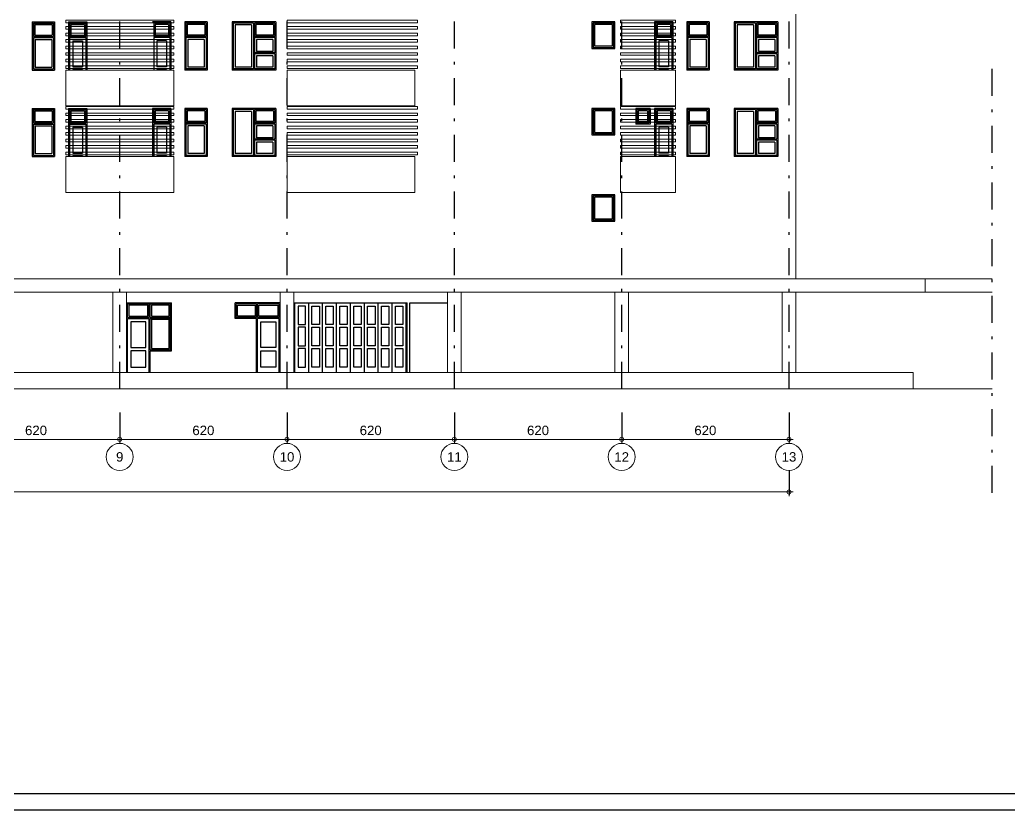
# Model space of a CAD drawing. Header units: millimetres. Extents: x 1676 to 1802, y 1105 to 1194.
# Drawn here: x 1738.94 to 1775.6, y 1104.62 to 1133.89 of the extents above; entities that cross this region are included whole.
import ezdxf
from ezdxf.enums import TextEntityAlignment as Align

# ---------------------------------------------------------------- set-up
doc = ezdxf.new("R2010")
doc.units = ezdxf.units.MM
doc.linetypes.add('DASHDOT', pattern=[1, 0.5, -0.25, 0, -0.25])
doc.layers.get('defpoints').update_dxf_attribs({"color": 1})
for name, color, linetype, lineweight in [('ars', 11, 'Continuous', 0), ('KOP', 7, 'Continuous', 20), ('KOP GARIS', 1, 'Continuous', 30), ('lan', 7, 'Continuous', 15), ('tem', 5, 'Continuous', 20), ('u', 6, 'Continuous', 20)]:
    doc.layers.add(name, color=color, linetype=linetype, lineweight=lineweight)
doc.layers.add('as', color=1, linetype='Continuous', plot=False)
doc.layers.add('Kusen', color=30, linetype='Continuous')
doc.styles.add('BOLD', font='arial.ttf')
doc.styles.add('S', font='simplex', dxfattribs={"width": 0.75})
doc.styles.get("Standard").update_dxf_attribs({"font": 'arial.ttf'})
doc.dimstyles.new('sk-100', dxfattribs={"dimtxt": 0.35, "dimasz": 0.15, "dimexe": 0.1, "dimexo": 0, "dimgap": 0.15, "dimtad": 1, "dimdec": 0, "dimlfac": 100, "dimzin": 0, "dimdsep": 46, "dimtxsty": 'Standard', "dimblk": 'BULAT', "dimcen": 0.09, "dimclrd": 256, "dimclre": 256, "dimclrt": 256, "dimadec": 0, "dimazin": 0, "dimtfac": 1, "dimtdec": 0, "dimtofl": 0, "dimtmove": 0, "dimatfit": 3, "dimldrblk": 'BULAT', "dimfxl": 1, "dimtolj": 1, "dimtzin": 0, "dimlwd": -1, "dimarcsym": 0})

# ---------------------------------------------------------------- blocks, each defined once
blk = doc.blocks.new('KOP A3 DED')
blk.add_lwpolyline([(-21, 29.697), (21, 29.697), (21, 0), (-21, 0), (-21, 29.697)])
at = {"layer": 'KOP GARIS'}
blk.add_lwpolyline([(-20.8, 29.497), (20.8, 29.497), (20.8, 0.2), (-20.8, 0.2)], close=True, dxfattribs=at)
at = {"layer": 'KOP', "style": 'BOLD'}
for tag, p in [('JUDUL1', (15.945, 4.092)), ('JUDUL2', (15.945, 3.747)), ('JUDUL3', (15.945, 3.427)), ('NO', (17.215, 1.101)), ('REFF', (17.207, 0.727)), ('FILE', (17.189, 0.336))]:
    blk.add_attdef(tag, p, '', height=0.12, dxfattribs=at)
for tag, p in [('SCALE1', (18.171, 1.948)), ('NAME', (16.363, 1.738)), ('SCALE2', (18.169, 1.733)), ('DATE', (19.9, 1.757)), ('SCALE3', (18.17, 1.521))]:
    blk.add_attdef(tag, text='', height=0.12, dxfattribs=at).set_placement(p, align=Align.MIDDLE_CENTER)
blk = doc.blocks.new('BULAT')
for p, q in [((-1, 0), (1, 0)), ((0, -1), (0, 1))]:
    blk.add_line(p, q)
blk.add_circle((0, 0), 0.5)
blk = doc.blocks.new('*D61')
at = {"layer": 'defpoints', "color": 0}
for p in [(1736.438, 1119.351), (1742.638, 1119.351), (1742.638, 1118.351)]:
    blk.add_point(p, dxfattribs=at)
at = {"layer": 'u', "lineweight": -2}
for p, q in [((1736.438, 1119.351), (1736.438, 1118.251)), ((1742.638, 1119.351), (1742.638, 1118.251))]:
    blk.add_line(p, q, dxfattribs=at)
at = {"layer": 'u'}
blk.add_line((1736.588, 1118.351), (1742.488, 1118.351), dxfattribs=at)
at = {"layer": 'u', "xscale": 0.15, "yscale": 0.15, "zscale": 0.15, "rotation": 180}
blk.add_blockref('BULAT', (1736.438, 1118.351), dxfattribs=at)
at = {"layer": 'u', "xscale": 0.15, "yscale": 0.15, "zscale": 0.15}
blk.add_blockref('BULAT', (1742.638, 1118.351), dxfattribs=at)
at = {"layer": 'u', "insert": (1739.538, 1118.68), "char_height": 0.35, "attachment_point": 5}
blk.add_mtext('\\A1;620', dxfattribs=at)
blk = doc.blocks.new('*D62')
at = {"layer": 'defpoints', "color": 0}
for p in [(1742.638, 1119.351), (1748.838, 1119.351), (1748.838, 1118.351)]:
    blk.add_point(p, dxfattribs=at)
at = {"layer": 'u', "lineweight": -2}
for p, q in [((1742.638, 1119.351), (1742.638, 1118.251)), ((1748.838, 1119.351), (1748.838, 1118.251))]:
    blk.add_line(p, q, dxfattribs=at)
at = {"layer": 'u'}
blk.add_line((1742.788, 1118.351), (1748.688, 1118.351), dxfattribs=at)
at = {"layer": 'u', "xscale": 0.15, "yscale": 0.15, "zscale": 0.15, "rotation": 180}
blk.add_blockref('BULAT', (1742.638, 1118.351), dxfattribs=at)
at = {"layer": 'u', "xscale": 0.15, "yscale": 0.15, "zscale": 0.15}
blk.add_blockref('BULAT', (1748.838, 1118.351), dxfattribs=at)
at = {"layer": 'u', "insert": (1745.738, 1118.68), "char_height": 0.35, "attachment_point": 5}
blk.add_mtext('\\A1;620', dxfattribs=at)
blk = doc.blocks.new('*D63')
at = {"layer": 'defpoints', "color": 0}
for p in [(1748.838, 1119.351), (1755.038, 1119.351), (1755.038, 1118.351)]:
    blk.add_point(p, dxfattribs=at)
at = {"layer": 'u', "lineweight": -2}
for p, q in [((1748.838, 1119.351), (1748.838, 1118.251)), ((1755.038, 1119.351), (1755.038, 1118.251))]:
    blk.add_line(p, q, dxfattribs=at)
at = {"layer": 'u'}
blk.add_line((1748.988, 1118.351), (1754.888, 1118.351), dxfattribs=at)
at = {"layer": 'u', "xscale": 0.15, "yscale": 0.15, "zscale": 0.15, "rotation": 180}
blk.add_blockref('BULAT', (1748.838, 1118.351), dxfattribs=at)
at = {"layer": 'u', "xscale": 0.15, "yscale": 0.15, "zscale": 0.15}
blk.add_blockref('BULAT', (1755.038, 1118.351), dxfattribs=at)
at = {"layer": 'u', "insert": (1751.938, 1118.68), "char_height": 0.35, "attachment_point": 5}
blk.add_mtext('\\A1;620', dxfattribs=at)
blk = doc.blocks.new('*D64')
at = {"layer": 'defpoints', "color": 0}
for p in [(1755.038, 1119.351), (1761.238, 1119.351), (1761.238, 1118.351)]:
    blk.add_point(p, dxfattribs=at)
at = {"layer": 'u', "lineweight": -2}
for p, q in [((1755.038, 1119.351), (1755.038, 1118.251)), ((1761.238, 1119.351), (1761.238, 1118.251))]:
    blk.add_line(p, q, dxfattribs=at)
at = {"layer": 'u'}
blk.add_line((1755.188, 1118.351), (1761.088, 1118.351), dxfattribs=at)
at = {"layer": 'u', "xscale": 0.15, "yscale": 0.15, "zscale": 0.15, "rotation": 180}
blk.add_blockref('BULAT', (1755.038, 1118.351), dxfattribs=at)
at = {"layer": 'u', "xscale": 0.15, "yscale": 0.15, "zscale": 0.15}
blk.add_blockref('BULAT', (1761.238, 1118.351), dxfattribs=at)
at = {"layer": 'u', "insert": (1758.138, 1118.68), "char_height": 0.35, "attachment_point": 5}
blk.add_mtext('\\A1;620', dxfattribs=at)
blk = doc.blocks.new('*D65')
at = {"layer": 'defpoints', "color": 0}
for p in [(1761.238, 1119.351), (1767.438, 1119.351), (1767.438, 1118.351)]:
    blk.add_point(p, dxfattribs=at)
at = {"layer": 'u', "lineweight": -2}
for p, q in [((1761.238, 1119.351), (1761.238, 1118.251)), ((1767.438, 1119.351), (1767.438, 1118.251))]:
    blk.add_line(p, q, dxfattribs=at)
at = {"layer": 'u'}
blk.add_line((1761.388, 1118.351), (1767.288, 1118.351), dxfattribs=at)
at = {"layer": 'u', "xscale": 0.15, "yscale": 0.15, "zscale": 0.15, "rotation": 180}
blk.add_blockref('BULAT', (1761.238, 1118.351), dxfattribs=at)
at = {"layer": 'u', "xscale": 0.15, "yscale": 0.15, "zscale": 0.15}
blk.add_blockref('BULAT', (1767.438, 1118.351), dxfattribs=at)
at = {"layer": 'u', "insert": (1764.338, 1118.68), "char_height": 0.35, "attachment_point": 5}
blk.add_mtext('\\A1;620', dxfattribs=at)
blk = doc.blocks.new('*D66')
at = {"layer": 'defpoints', "color": 0}
for p in [(1693.038, 1117.201), (1767.438, 1117.201), (1767.438, 1116.401)]:
    blk.add_point(p, dxfattribs=at)
at = {"layer": 'u', "lineweight": -2}
for p, q in [((1693.038, 1117.201), (1693.038, 1116.301)), ((1767.438, 1117.201), (1767.438, 1116.301))]:
    blk.add_line(p, q, dxfattribs=at)
at = {"layer": 'u'}
blk.add_line((1693.188, 1116.401), (1767.288, 1116.401), dxfattribs=at)
at = {"layer": 'u', "xscale": 0.15, "yscale": 0.15, "zscale": 0.15, "rotation": 180}
blk.add_blockref('BULAT', (1693.038, 1116.401), dxfattribs=at)
at = {"layer": 'u', "xscale": 0.15, "yscale": 0.15, "zscale": 0.15}
blk.add_blockref('BULAT', (1767.438, 1116.401), dxfattribs=at)
at = {"layer": 'u', "insert": (1730.238, 1116.73), "char_height": 0.35, "attachment_point": 5}
blk.add_mtext('\\A1;7440', dxfattribs=at)
blk = doc.blocks.new('NAV')
blk.add_circle((0, -0.4), 0.4)
at = {"style": 'S', "width": 0.75, "flags": 4}
blk.add_attdef('AV', text='', height=0.3, dxfattribs=at).set_placement((0, -0.4), align=Align.MIDDLE)

msp = doc.modelspace()

# ---------------------------------------------------------------- linework, layer by layer
at = {"linetype": 'DASHDOT', "ltscale": 2}
msp.add_lwpolyline([(1774.964, 1116.365), (1774.964, 1132.39)], dxfattribs=at)
at = {"layer": 'ars', "linetype": 'ByBlock'}
for points in [[(1740.638, 1133.78), (1744.638, 1133.78), (1744.638, 1133.877), (1740.638, 1133.877)], [(1740.638, 1133.538), (1744.638, 1133.538), (1744.638, 1133.635), (1740.638, 1133.635)], [(1748.838, 1133.78), (1753.678, 1133.78), (1753.678, 1133.877), (1748.838, 1133.877)], [(1748.838, 1133.538), (1753.678, 1133.538), (1753.678, 1133.635), (1748.838, 1133.635)], [(1761.188, 1133.78), (1763.238, 1133.78), (1763.238, 1133.877), (1761.188, 1133.877)], [(1761.188, 1133.538), (1763.238, 1133.538), (1763.238, 1133.635), (1761.188, 1133.635)], [(1740.638, 1133.296), (1744.638, 1133.296), (1744.638, 1133.393), (1740.638, 1133.393)], [(1748.838, 1133.296), (1753.678, 1133.296), (1753.678, 1133.393), (1748.838, 1133.393)], [(1761.188, 1133.296), (1763.238, 1133.296), (1763.238, 1133.393), (1761.188, 1133.393)], [(1740.638, 1133.054), (1744.638, 1133.054), (1744.638, 1133.151), (1740.638, 1133.151)], [(1740.638, 1132.812), (1744.638, 1132.812), (1744.638, 1132.909), (1740.638, 1132.909)], [(1748.838, 1133.054), (1753.678, 1133.054), (1753.678, 1133.151), (1748.838, 1133.151)], [(1748.838, 1132.812), (1753.678, 1132.812), (1753.678, 1132.909), (1748.838, 1132.909)], [(1761.188, 1133.054), (1763.238, 1133.054), (1763.238, 1133.151), (1761.188, 1133.151)], [(1761.188, 1132.812), (1763.238, 1132.812), (1763.238, 1132.909), (1761.188, 1132.909)], [(1740.638, 1132.571), (1744.638, 1132.571), (1744.638, 1132.667), (1740.638, 1132.667)], [(1748.838, 1132.571), (1753.678, 1132.571), (1753.678, 1132.667), (1748.838, 1132.667)], [(1761.188, 1132.571), (1763.238, 1132.571), (1763.238, 1132.667), (1761.188, 1132.667)], [(1740.638, 1132.329), (1744.638, 1132.329), (1744.638, 1132.426), (1740.638, 1132.426)], [(1740.638, 1132.087), (1744.638, 1132.087), (1744.638, 1132.184), (1740.638, 1132.184)], [(1748.838, 1132.329), (1753.678, 1132.329), (1753.678, 1132.426), (1748.838, 1132.426)], [(1748.838, 1132.087), (1753.678, 1132.087), (1753.678, 1132.184), (1748.838, 1132.184)], [(1761.188, 1132.329), (1763.238, 1132.329), (1763.238, 1132.426), (1761.188, 1132.426)], [(1761.188, 1132.087), (1763.238, 1132.087), (1763.238, 1132.184), (1761.188, 1132.184)], [(1740.638, 1130.58), (1744.638, 1130.58), (1744.638, 1130.677), (1740.638, 1130.677)], [(1748.838, 1130.58), (1753.678, 1130.58), (1753.678, 1130.677), (1748.838, 1130.677)], [(1761.188, 1130.58), (1763.238, 1130.58), (1763.238, 1130.677), (1761.188, 1130.677)], [(1740.638, 1130.338), (1744.638, 1130.338), (1744.638, 1130.435), (1740.638, 1130.435)], [(1748.838, 1130.338), (1753.678, 1130.338), (1753.678, 1130.435), (1748.838, 1130.435)], [(1761.188, 1130.338), (1763.238, 1130.338), (1763.238, 1130.435), (1761.188, 1130.435)], [(1740.638, 1130.096), (1744.638, 1130.096), (1744.638, 1130.193), (1740.638, 1130.193)], [(1740.638, 1129.854), (1744.638, 1129.854), (1744.638, 1129.951), (1740.638, 1129.951)], [(1748.838, 1130.096), (1753.678, 1130.096), (1753.678, 1130.193), (1748.838, 1130.193)], [(1748.838, 1129.854), (1753.678, 1129.854), (1753.678, 1129.951), (1748.838, 1129.951)], [(1761.188, 1130.096), (1763.238, 1130.096), (1763.238, 1130.193), (1761.188, 1130.193)], [(1761.188, 1129.854), (1763.238, 1129.854), (1763.238, 1129.951), (1761.188, 1129.951)], [(1740.638, 1129.612), (1744.638, 1129.612), (1744.638, 1129.709), (1740.638, 1129.709)], [(1748.838, 1129.612), (1753.678, 1129.612), (1753.678, 1129.709), (1748.838, 1129.709)], [(1761.188, 1129.612), (1763.238, 1129.612), (1763.238, 1129.709), (1761.188, 1129.709)], [(1740.638, 1129.371), (1744.638, 1129.371), (1744.638, 1129.467), (1740.638, 1129.467)], [(1740.638, 1129.129), (1744.638, 1129.129), (1744.638, 1129.226), (1740.638, 1129.226)], [(1748.838, 1129.371), (1753.678, 1129.371), (1753.678, 1129.467), (1748.838, 1129.467)], [(1748.838, 1129.129), (1753.678, 1129.129), (1753.678, 1129.226), (1748.838, 1129.226)], [(1761.188, 1129.371), (1763.238, 1129.371), (1763.238, 1129.467), (1761.188, 1129.467)], [(1761.188, 1129.129), (1763.238, 1129.129), (1763.238, 1129.226), (1761.188, 1129.226)], [(1740.638, 1128.887), (1744.638, 1128.887), (1744.638, 1128.984), (1740.638, 1128.984)], [(1748.838, 1128.887), (1753.678, 1128.887), (1753.678, 1128.984), (1748.838, 1128.984)], [(1761.188, 1128.887), (1763.238, 1128.887), (1763.238, 1128.984), (1761.188, 1128.984)]]:
    msp.add_lwpolyline(points, close=True, dxfattribs=at)
at = {"layer": 'as', "linetype": 'DASHDOT', "ltscale": 2}
for p, q in [((1742.638, 1120.227), (1742.638, 1177.027)), ((1748.838, 1120.227), (1748.838, 1177.027)), ((1755.038, 1120.227), (1755.038, 1177.027)), ((1761.238, 1120.227), (1761.238, 1177.027)), ((1767.438, 1120.227), (1767.438, 1174.327))]:
    msp.add_line(p, q, dxfattribs=at)
at = {"layer": 'Kusen', "linetype": 'ByBlock'}
for p, q in [((1739.398, 1133.807), (1739.398, 1132.027)), ((1739.398, 1133.807), (1740.228, 1133.807)), ((1739.438, 1133.767), (1739.438, 1133.267)), ((1739.438, 1133.767), (1740.188, 1133.767)), ((1739.488, 1133.717), (1739.488, 1133.317)), ((1739.488, 1133.717), (1740.138, 1133.717)), ((1740.138, 1133.717), (1740.138, 1133.317)), ((1740.188, 1133.767), (1740.188, 1133.267)), ((1740.228, 1133.807), (1740.228, 1132.027)), ((1740.738, 1133.807), (1740.738, 1132.027)), ((1740.738, 1133.807), (1741.418, 1133.807)), ((1740.778, 1133.767), (1740.778, 1133.267)), ((1740.778, 1133.767), (1741.378, 1133.767)), ((1740.828, 1133.717), (1740.828, 1133.317)), ((1740.828, 1133.717), (1741.328, 1133.717)), ((1741.328, 1133.717), (1741.328, 1133.317)), ((1741.378, 1133.767), (1741.378, 1133.267)), ((1741.418, 1133.807), (1741.418, 1132.027)), ((1744.538, 1133.807), (1743.858, 1133.807)), ((1743.898, 1133.767), (1743.898, 1133.267)), ((1744.498, 1133.767), (1743.898, 1133.767)), ((1743.948, 1133.717), (1743.948, 1133.317)), ((1744.448, 1133.717), (1743.948, 1133.717)), ((1744.448, 1133.717), (1744.448, 1133.317)), ((1744.498, 1133.767), (1744.498, 1133.267)), ((1744.538, 1133.807), (1744.538, 1132.027)), ((1745.048, 1133.807), (1745.048, 1132.027)), ((1745.878, 1133.807), (1745.048, 1133.807)), ((1745.088, 1133.767), (1745.088, 1133.267)), ((1745.838, 1133.767), (1745.088, 1133.767)), ((1745.138, 1133.717), (1745.138, 1133.317)), ((1745.788, 1133.717), (1745.138, 1133.717)), ((1745.788, 1133.717), (1745.788, 1133.317)), ((1745.838, 1133.767), (1745.838, 1133.267)), ((1745.878, 1133.807), (1745.878, 1132.027)), ((1746.803, 1133.807), (1746.803, 1132.027)), ((1748.423, 1133.807), (1746.803, 1133.807)), ((1746.843, 1133.767), (1746.843, 1132.067)), ((1747.593, 1133.767), (1746.843, 1133.767)), ((1747.523, 1133.697), (1746.913, 1133.697)), ((1746.913, 1133.697), (1746.913, 1132.137)), ((1747.523, 1133.697), (1747.523, 1132.137)), ((1747.593, 1133.767), (1747.593, 1132.067)), ((1747.633, 1133.767), (1747.633, 1133.267)), ((1748.383, 1133.767), (1747.633, 1133.767)), ((1747.683, 1133.717), (1747.683, 1133.317)), ((1748.333, 1133.717), (1747.683, 1133.717)), ((1748.333, 1133.717), (1748.333, 1133.317)), ((1748.383, 1133.767), (1748.383, 1133.267)), ((1748.423, 1133.807), (1748.423, 1132.027)), ((1762.458, 1133.807), (1762.458, 1132.027)), ((1763.138, 1133.807), (1762.458, 1133.807)), ((1762.498, 1133.767), (1762.498, 1133.267)), ((1763.098, 1133.767), (1762.498, 1133.767)), ((1762.548, 1133.717), (1762.548, 1133.317)), ((1763.048, 1133.717), (1762.548, 1133.717)), ((1763.048, 1133.717), (1763.048, 1133.317)), ((1763.098, 1133.767), (1763.098, 1133.267)), ((1763.138, 1133.807), (1763.138, 1132.027)), ((1763.648, 1133.807), (1763.648, 1132.027)), ((1764.478, 1133.807), (1763.648, 1133.807)), ((1763.688, 1133.767), (1763.688, 1133.267)), ((1764.438, 1133.767), (1763.688, 1133.767)), ((1763.738, 1133.717), (1763.738, 1133.317)), ((1764.388, 1133.717), (1763.738, 1133.717)), ((1764.388, 1133.717), (1764.388, 1133.317)), ((1764.438, 1133.767), (1764.438, 1133.267)), ((1764.478, 1133.807), (1764.478, 1132.027)), ((1765.403, 1133.807), (1765.403, 1132.027)), ((1767.023, 1133.807), (1765.403, 1133.807)), ((1765.443, 1133.767), (1765.443, 1132.067)), ((1766.193, 1133.767), (1765.443, 1133.767)), ((1766.123, 1133.697), (1765.513, 1133.697)), ((1765.513, 1133.697), (1765.513, 1132.137)), ((1766.123, 1133.697), (1766.123, 1132.137)), ((1766.193, 1133.767), (1766.193, 1132.067)), ((1766.233, 1133.767), (1766.233, 1133.267)), ((1766.983, 1133.767), (1766.233, 1133.767)), ((1766.283, 1133.717), (1766.283, 1133.317)), ((1766.933, 1133.717), (1766.283, 1133.717)), ((1766.933, 1133.717), (1766.933, 1133.317)), ((1766.983, 1133.767), (1766.983, 1133.267)), ((1767.023, 1133.807), (1767.023, 1132.027)), ((1739.438, 1133.267), (1740.188, 1133.267)), ((1739.438, 1133.227), (1739.438, 1132.067)), ((1739.438, 1133.227), (1740.188, 1133.227)), ((1739.488, 1133.317), (1740.138, 1133.317)), ((1740.188, 1133.227), (1740.188, 1132.067)), ((1740.778, 1133.267), (1741.378, 1133.267)), ((1740.778, 1133.227), (1740.778, 1132.027)), ((1740.778, 1133.227), (1741.378, 1133.227)), ((1740.828, 1133.317), (1741.328, 1133.317)), ((1741.378, 1133.227), (1741.378, 1132.027)), ((1744.498, 1133.267), (1743.898, 1133.267)), ((1743.898, 1133.227), (1743.898, 1132.027)), ((1744.498, 1133.227), (1743.898, 1133.227)), ((1744.448, 1133.317), (1743.948, 1133.317)), ((1744.498, 1133.227), (1744.498, 1132.027)), ((1745.838, 1133.267), (1745.088, 1133.267)), ((1745.088, 1133.227), (1745.088, 1132.067)), ((1745.838, 1133.227), (1745.088, 1133.227)), ((1745.788, 1133.317), (1745.138, 1133.317)), ((1745.838, 1133.227), (1745.838, 1132.067)), ((1746.843, 1133.267), (1746.843, 1133.227)), ((1748.383, 1133.267), (1747.633, 1133.267)), ((1747.633, 1133.227), (1747.633, 1132.667)), ((1748.383, 1133.227), (1747.633, 1133.227)), ((1748.333, 1133.317), (1747.683, 1133.317)), ((1748.383, 1133.227), (1748.383, 1132.667)), ((1763.098, 1133.267), (1762.498, 1133.267)), ((1762.498, 1133.227), (1762.498, 1132.027)), ((1763.098, 1133.227), (1762.498, 1133.227)), ((1763.048, 1133.317), (1762.548, 1133.317)), ((1763.098, 1133.227), (1763.098, 1132.027)), ((1764.438, 1133.267), (1763.688, 1133.267)), ((1763.688, 1133.227), (1763.688, 1132.067)), ((1764.438, 1133.227), (1763.688, 1133.227)), ((1764.388, 1133.317), (1763.738, 1133.317)), ((1764.438, 1133.227), (1764.438, 1132.067)), ((1765.443, 1133.267), (1765.443, 1133.227)), ((1766.983, 1133.267), (1766.233, 1133.267)), ((1766.233, 1133.227), (1766.233, 1132.667)), ((1766.983, 1133.227), (1766.233, 1133.227)), ((1766.933, 1133.317), (1766.283, 1133.317)), ((1766.983, 1133.227), (1766.983, 1132.667)), ((1739.508, 1133.157), (1739.508, 1132.137)), ((1739.508, 1133.157), (1740.118, 1133.157)), ((1740.118, 1133.157), (1740.118, 1132.137)), ((1740.898, 1133.107), (1740.898, 1132.147)), ((1740.898, 1133.107), (1741.258, 1133.107)), ((1741.258, 1133.107), (1741.258, 1132.147)), ((1744.018, 1133.107), (1744.018, 1132.147)), ((1744.378, 1133.107), (1744.018, 1133.107)), ((1744.378, 1133.107), (1744.378, 1132.147)), ((1745.158, 1133.157), (1745.158, 1132.137)), ((1745.768, 1133.157), (1745.158, 1133.157)), ((1745.768, 1133.157), (1745.768, 1132.137)), ((1747.703, 1133.157), (1747.703, 1132.717)), ((1748.313, 1133.157), (1747.703, 1133.157)), ((1748.313, 1133.157), (1748.313, 1132.717)), ((1762.618, 1133.107), (1762.618, 1132.147)), ((1762.978, 1133.107), (1762.618, 1133.107)), ((1762.978, 1133.107), (1762.978, 1132.147)), ((1763.758, 1133.157), (1763.758, 1132.137)), ((1764.368, 1133.157), (1763.758, 1133.157)), ((1764.368, 1133.157), (1764.368, 1132.137)), ((1766.303, 1133.157), (1766.303, 1132.717)), ((1766.913, 1133.157), (1766.303, 1133.157)), ((1766.913, 1133.157), (1766.913, 1132.717)), ((1748.383, 1132.667), (1747.633, 1132.667)), ((1747.633, 1132.627), (1747.633, 1132.067)), ((1748.383, 1132.627), (1747.633, 1132.627)), ((1748.313, 1132.717), (1747.703, 1132.717)), ((1747.703, 1132.557), (1747.703, 1132.137)), ((1748.313, 1132.557), (1747.703, 1132.557)), ((1748.313, 1132.557), (1748.313, 1132.137)), ((1748.383, 1132.627), (1748.383, 1132.067)), ((1766.983, 1132.667), (1766.233, 1132.667)), ((1766.233, 1132.627), (1766.233, 1132.067)), ((1766.983, 1132.627), (1766.233, 1132.627)), ((1766.913, 1132.717), (1766.303, 1132.717)), ((1766.303, 1132.557), (1766.303, 1132.137)), ((1766.913, 1132.557), (1766.303, 1132.557)), ((1766.913, 1132.557), (1766.913, 1132.137)), ((1766.983, 1132.627), (1766.983, 1132.067)), ((1739.508, 1132.137), (1740.118, 1132.137)), ((1740.898, 1132.147), (1741.258, 1132.147)), ((1744.378, 1132.147), (1744.018, 1132.147)), ((1745.768, 1132.137), (1745.158, 1132.137)), ((1747.523, 1132.137), (1746.913, 1132.137)), ((1748.313, 1132.137), (1747.703, 1132.137)), ((1762.978, 1132.147), (1762.618, 1132.147)), ((1764.368, 1132.137), (1763.758, 1132.137)), ((1766.123, 1132.137), (1765.513, 1132.137)), ((1766.913, 1132.137), (1766.303, 1132.137)), ((1739.398, 1132.027), (1740.228, 1132.027)), ((1739.438, 1132.067), (1740.188, 1132.067)), ((1740.898, 1132.047), (1740.898, 1132.027)), ((1740.898, 1132.047), (1741.258, 1132.047)), ((1741.258, 1132.047), (1741.258, 1132.027)), ((1744.018, 1132.047), (1744.018, 1132.027)), ((1744.378, 1132.047), (1744.018, 1132.047)), ((1744.378, 1132.047), (1744.378, 1132.027)), ((1745.878, 1132.027), (1745.048, 1132.027)), ((1745.838, 1132.067), (1745.088, 1132.067)), ((1748.423, 1132.027), (1746.803, 1132.027)), ((1747.593, 1132.067), (1746.843, 1132.067)), ((1748.383, 1132.067), (1747.633, 1132.067)), ((1762.618, 1132.047), (1762.618, 1132.027)), ((1762.978, 1132.047), (1762.618, 1132.047)), ((1762.978, 1132.047), (1762.978, 1132.027)), ((1764.478, 1132.027), (1763.648, 1132.027)), ((1764.438, 1132.067), (1763.688, 1132.067)), ((1767.023, 1132.027), (1765.403, 1132.027)), ((1766.193, 1132.067), (1765.443, 1132.067)), ((1766.983, 1132.067), (1766.233, 1132.067)), ((1739.398, 1130.607), (1739.398, 1128.827)), ((1739.398, 1130.607), (1740.228, 1130.607)), ((1739.438, 1130.567), (1739.438, 1130.067)), ((1739.438, 1130.567), (1740.188, 1130.567)), ((1739.488, 1130.517), (1739.488, 1130.117)), ((1739.488, 1130.517), (1740.138, 1130.517)), ((1740.138, 1130.517), (1740.138, 1130.117)), ((1740.188, 1130.567), (1740.188, 1130.067)), ((1740.228, 1130.607), (1740.228, 1128.827)), ((1740.738, 1130.607), (1740.738, 1128.827)), ((1740.738, 1130.607), (1741.418, 1130.607)), ((1740.778, 1130.567), (1740.778, 1130.067)), ((1740.778, 1130.567), (1741.378, 1130.567)), ((1740.828, 1130.517), (1740.828, 1130.117)), ((1740.828, 1130.517), (1741.328, 1130.517)), ((1741.328, 1130.517), (1741.328, 1130.117)), ((1741.378, 1130.567), (1741.378, 1130.067)), ((1741.418, 1130.607), (1741.418, 1128.827)), ((1743.858, 1130.607), (1743.858, 1128.827)), ((1744.538, 1130.607), (1743.858, 1130.607)), ((1743.898, 1130.567), (1743.898, 1130.067)), ((1744.498, 1130.567), (1743.898, 1130.567)), ((1743.948, 1130.517), (1743.948, 1130.117)), ((1744.448, 1130.517), (1743.948, 1130.517)), ((1744.448, 1130.517), (1744.448, 1130.117)), ((1744.498, 1130.567), (1744.498, 1130.067)), ((1744.538, 1130.607), (1744.538, 1128.827)), ((1745.048, 1130.607), (1745.048, 1128.827)), ((1745.878, 1130.607), (1745.048, 1130.607)), ((1745.088, 1130.567), (1745.088, 1130.067)), ((1745.838, 1130.567), (1745.088, 1130.567)), ((1745.138, 1130.517), (1745.138, 1130.117)), ((1745.788, 1130.517), (1745.138, 1130.517)), ((1745.788, 1130.517), (1745.788, 1130.117)), ((1745.838, 1130.567), (1745.838, 1130.067)), ((1745.878, 1130.607), (1745.878, 1128.827)), ((1746.803, 1130.607), (1746.803, 1128.827)), ((1748.423, 1130.607), (1746.803, 1130.607)), ((1746.843, 1130.567), (1746.843, 1128.867)), ((1747.593, 1130.567), (1746.843, 1130.567)), ((1747.523, 1130.497), (1746.913, 1130.497)), ((1746.913, 1130.497), (1746.913, 1128.937)), ((1747.523, 1130.497), (1747.523, 1128.937)), ((1747.593, 1130.567), (1747.593, 1128.867)), ((1747.633, 1130.567), (1747.633, 1130.067)), ((1748.383, 1130.567), (1747.633, 1130.567)), ((1747.683, 1130.517), (1747.683, 1130.117)), ((1748.333, 1130.517), (1747.683, 1130.517)), ((1748.333, 1130.517), (1748.333, 1130.117)), ((1748.383, 1130.567), (1748.383, 1130.067)), ((1748.423, 1130.607), (1748.423, 1128.827)), ((1761.758, 1130.607), (1761.758, 1130.027)), ((1762.288, 1130.607), (1761.758, 1130.607)), ((1761.798, 1130.567), (1761.798, 1130.067)), ((1762.248, 1130.567), (1761.798, 1130.567)), ((1761.848, 1130.517), (1761.848, 1130.117)), ((1762.198, 1130.517), (1761.848, 1130.517)), ((1762.198, 1130.517), (1762.198, 1130.117)), ((1762.248, 1130.567), (1762.248, 1130.067)), ((1762.288, 1130.607), (1762.288, 1130.027)), ((1762.458, 1130.607), (1762.458, 1128.827)), ((1763.138, 1130.607), (1762.458, 1130.607)), ((1762.498, 1130.567), (1762.498, 1130.067)), ((1763.098, 1130.567), (1762.498, 1130.567)), ((1762.548, 1130.517), (1762.548, 1130.117)), ((1763.048, 1130.517), (1762.548, 1130.517)), ((1763.048, 1130.517), (1763.048, 1130.117)), ((1763.098, 1130.567), (1763.098, 1130.067)), ((1763.138, 1130.607), (1763.138, 1128.827)), ((1763.648, 1130.607), (1763.648, 1128.827)), ((1764.478, 1130.607), (1763.648, 1130.607)), ((1763.688, 1130.567), (1763.688, 1130.067)), ((1764.438, 1130.567), (1763.688, 1130.567)), ((1763.738, 1130.517), (1763.738, 1130.117)), ((1764.388, 1130.517), (1763.738, 1130.517)), ((1764.388, 1130.517), (1764.388, 1130.117)), ((1764.438, 1130.567), (1764.438, 1130.067)), ((1764.478, 1130.607), (1764.478, 1128.827)), ((1765.403, 1130.607), (1765.403, 1128.827)), ((1767.023, 1130.607), (1765.403, 1130.607)), ((1765.443, 1130.567), (1765.443, 1128.867)), ((1766.193, 1130.567), (1765.443, 1130.567)), ((1766.123, 1130.497), (1765.513, 1130.497)), ((1765.513, 1130.497), (1765.513, 1128.937)), ((1766.123, 1130.497), (1766.123, 1128.937)), ((1766.193, 1130.567), (1766.193, 1128.867)), ((1766.233, 1130.567), (1766.233, 1130.067)), ((1766.983, 1130.567), (1766.233, 1130.567)), ((1766.283, 1130.517), (1766.283, 1130.117)), ((1766.933, 1130.517), (1766.283, 1130.517)), ((1766.933, 1130.517), (1766.933, 1130.117)), ((1766.983, 1130.567), (1766.983, 1130.067)), ((1767.023, 1130.607), (1767.023, 1128.827)), ((1739.438, 1130.067), (1740.188, 1130.067)), ((1739.438, 1130.027), (1739.438, 1128.867)), ((1739.438, 1130.027), (1740.188, 1130.027)), ((1739.488, 1130.117), (1740.138, 1130.117)), ((1739.508, 1129.957), (1739.508, 1128.937)), ((1739.508, 1129.957), (1740.118, 1129.957)), ((1740.118, 1129.957), (1740.118, 1128.937)), ((1740.188, 1130.027), (1740.188, 1128.867)), ((1740.778, 1130.067), (1741.378, 1130.067)), ((1740.778, 1130.027), (1740.778, 1128.827)), ((1740.778, 1130.027), (1741.378, 1130.027)), ((1740.828, 1130.117), (1741.328, 1130.117)), ((1740.898, 1129.907), (1740.898, 1128.947)), ((1740.898, 1129.907), (1741.258, 1129.907)), ((1741.258, 1129.907), (1741.258, 1128.947)), ((1741.378, 1130.027), (1741.378, 1128.827)), ((1744.498, 1130.067), (1743.898, 1130.067)), ((1743.898, 1130.027), (1743.898, 1128.827)), ((1744.498, 1130.027), (1743.898, 1130.027)), ((1744.448, 1130.117), (1743.948, 1130.117)), ((1744.018, 1129.907), (1744.018, 1128.947)), ((1744.378, 1129.907), (1744.018, 1129.907)), ((1744.378, 1129.907), (1744.378, 1128.947)), ((1744.498, 1130.027), (1744.498, 1128.827)), ((1745.838, 1130.067), (1745.088, 1130.067)), ((1745.088, 1130.027), (1745.088, 1128.867)), ((1745.838, 1130.027), (1745.088, 1130.027)), ((1745.788, 1130.117), (1745.138, 1130.117)), ((1745.158, 1129.957), (1745.158, 1128.937)), ((1745.768, 1129.957), (1745.158, 1129.957)), ((1745.768, 1129.957), (1745.768, 1128.937)), ((1745.838, 1130.027), (1745.838, 1128.867)), ((1746.843, 1130.067), (1746.843, 1130.027)), ((1748.383, 1130.067), (1747.633, 1130.067)), ((1747.633, 1130.027), (1747.633, 1129.467)), ((1748.383, 1130.027), (1747.633, 1130.027)), ((1748.333, 1130.117), (1747.683, 1130.117)), ((1747.703, 1129.957), (1747.703, 1129.517)), ((1748.313, 1129.957), (1747.703, 1129.957)), ((1748.313, 1129.957), (1748.313, 1129.517)), ((1748.383, 1130.027), (1748.383, 1129.467)), ((1762.288, 1130.027), (1761.758, 1130.027)), ((1762.248, 1130.067), (1761.798, 1130.067)), ((1762.198, 1130.117), (1761.848, 1130.117)), ((1763.098, 1130.067), (1762.498, 1130.067)), ((1762.498, 1130.027), (1762.498, 1128.827)), ((1763.098, 1130.027), (1762.498, 1130.027)), ((1763.048, 1130.117), (1762.548, 1130.117)), ((1762.618, 1129.907), (1762.618, 1128.947)), ((1762.978, 1129.907), (1762.618, 1129.907)), ((1762.978, 1129.907), (1762.978, 1128.947)), ((1763.098, 1130.027), (1763.098, 1128.827)), ((1764.438, 1130.067), (1763.688, 1130.067)), ((1763.688, 1130.027), (1763.688, 1128.867)), ((1764.438, 1130.027), (1763.688, 1130.027)), ((1764.388, 1130.117), (1763.738, 1130.117)), ((1763.758, 1129.957), (1763.758, 1128.937)), ((1764.368, 1129.957), (1763.758, 1129.957)), ((1764.368, 1129.957), (1764.368, 1128.937)), ((1764.438, 1130.027), (1764.438, 1128.867)), ((1765.443, 1130.067), (1765.443, 1130.027)), ((1766.983, 1130.067), (1766.233, 1130.067)), ((1766.233, 1130.027), (1766.233, 1129.467)), ((1766.983, 1130.027), (1766.233, 1130.027)), ((1766.933, 1130.117), (1766.283, 1130.117)), ((1766.303, 1129.957), (1766.303, 1129.517)), ((1766.913, 1129.957), (1766.303, 1129.957)), ((1766.913, 1129.957), (1766.913, 1129.517)), ((1766.983, 1130.027), (1766.983, 1129.467)), ((1748.383, 1129.467), (1747.633, 1129.467)), ((1747.633, 1129.427), (1747.633, 1128.867)), ((1748.383, 1129.427), (1747.633, 1129.427)), ((1748.313, 1129.517), (1747.703, 1129.517)), ((1747.703, 1129.357), (1747.703, 1128.937)), ((1748.313, 1129.357), (1747.703, 1129.357)), ((1748.313, 1129.357), (1748.313, 1128.937)), ((1748.383, 1129.427), (1748.383, 1128.867)), ((1766.983, 1129.467), (1766.233, 1129.467)), ((1766.233, 1129.427), (1766.233, 1128.867)), ((1766.983, 1129.427), (1766.233, 1129.427)), ((1766.913, 1129.517), (1766.303, 1129.517)), ((1766.303, 1129.357), (1766.303, 1128.937)), ((1766.913, 1129.357), (1766.303, 1129.357)), ((1766.913, 1129.357), (1766.913, 1128.937)), ((1766.983, 1129.427), (1766.983, 1128.867)), ((1739.398, 1128.827), (1740.228, 1128.827)), ((1739.438, 1128.867), (1740.188, 1128.867)), ((1739.508, 1128.937), (1740.118, 1128.937)), ((1740.898, 1128.947), (1741.258, 1128.947)), ((1740.898, 1128.847), (1740.898, 1128.827)), ((1740.898, 1128.847), (1741.258, 1128.847)), ((1741.258, 1128.847), (1741.258, 1128.827)), ((1744.378, 1128.947), (1744.018, 1128.947)), ((1744.018, 1128.847), (1744.018, 1128.827)), ((1744.378, 1128.847), (1744.018, 1128.847)), ((1744.378, 1128.847), (1744.378, 1128.827)), ((1745.878, 1128.827), (1745.048, 1128.827)), ((1745.838, 1128.867), (1745.088, 1128.867)), ((1745.768, 1128.937), (1745.158, 1128.937)), ((1748.423, 1128.827), (1746.803, 1128.827)), ((1747.593, 1128.867), (1746.843, 1128.867)), ((1747.523, 1128.937), (1746.913, 1128.937)), ((1748.383, 1128.867), (1747.633, 1128.867)), ((1748.313, 1128.937), (1747.703, 1128.937)), ((1762.978, 1128.947), (1762.618, 1128.947)), ((1762.618, 1128.847), (1762.618, 1128.827)), ((1762.978, 1128.847), (1762.618, 1128.847)), ((1762.978, 1128.847), (1762.978, 1128.827)), ((1764.478, 1128.827), (1763.648, 1128.827)), ((1764.438, 1128.867), (1763.688, 1128.867)), ((1764.368, 1128.937), (1763.758, 1128.937)), ((1767.023, 1128.827), (1765.403, 1128.827)), ((1766.193, 1128.867), (1765.443, 1128.867)), ((1766.123, 1128.937), (1765.513, 1128.937)), ((1766.983, 1128.867), (1766.233, 1128.867)), ((1766.913, 1128.937), (1766.303, 1128.937)), ((1742.888, 1123.407), (1744.558, 1123.407)), ((1742.928, 1123.367), (1743.728, 1123.367)), ((1742.928, 1122.867), (1742.928, 1123.367)), ((1743.728, 1122.867), (1743.728, 1123.367)), ((1743.768, 1123.367), (1744.518, 1123.367)), ((1743.768, 1122.867), (1743.768, 1123.367)), ((1744.518, 1122.867), (1744.518, 1123.367)), ((1744.558, 1121.627), (1744.558, 1123.407)), ((1748.588, 1123.407), (1746.918, 1123.407)), ((1746.918, 1122.827), (1746.918, 1123.407)), ((1747.708, 1123.367), (1746.958, 1123.367)), ((1746.958, 1122.867), (1746.958, 1123.367)), ((1747.708, 1122.867), (1747.708, 1123.367)), ((1748.548, 1123.367), (1747.748, 1123.367)), ((1747.748, 1122.867), (1747.748, 1123.367)), ((1748.548, 1122.867), (1748.548, 1123.367)), ((1749.088, 1123.407), (1753.288, 1123.407)), ((1749.128, 1120.827), (1749.128, 1123.407)), ((1749.643, 1120.827), (1749.643, 1123.407)), ((1750.158, 1120.827), (1750.158, 1123.407)), ((1750.673, 1120.827), (1750.673, 1123.407)), ((1751.188, 1120.827), (1751.188, 1123.407)), ((1751.703, 1120.827), (1751.703, 1123.407)), ((1752.218, 1120.827), (1752.218, 1123.407)), ((1752.733, 1120.827), (1752.733, 1123.407)), ((1753.248, 1120.827), (1753.248, 1123.407)), ((1753.288, 1120.827), (1753.288, 1123.407)), ((1753.388, 1120.827), (1753.388, 1123.407)), ((1753.388, 1123.407), (1754.788, 1123.407)), ((1742.928, 1122.867), (1743.728, 1122.867)), ((1742.928, 1122.827), (1743.728, 1122.827)), ((1742.928, 1120.827), (1742.928, 1122.827)), ((1743.728, 1120.827), (1743.728, 1122.827)), ((1743.768, 1122.867), (1744.518, 1122.867)), ((1743.768, 1122.827), (1744.518, 1122.827)), ((1743.768, 1121.667), (1743.768, 1122.827)), ((1744.518, 1121.667), (1744.518, 1122.827)), ((1747.708, 1122.827), (1746.918, 1122.827)), ((1747.708, 1122.867), (1746.958, 1122.867)), ((1747.708, 1120.827), (1747.708, 1122.827)), ((1748.548, 1122.867), (1747.748, 1122.867)), ((1748.548, 1122.827), (1747.748, 1122.827)), ((1747.748, 1120.827), (1747.748, 1122.827)), ((1748.548, 1120.827), (1748.548, 1122.827)), ((1743.768, 1121.667), (1744.518, 1121.667)), ((1743.768, 1121.627), (1744.558, 1121.627)), ((1743.768, 1120.827), (1743.768, 1121.627))]:
    msp.add_line(p, q, dxfattribs=at)
for points in [[(1760.138, 1133.807), (1760.138, 1132.827), (1760.988, 1132.827), (1760.988, 1133.807)], [(1760.178, 1133.767), (1760.178, 1132.867), (1760.948, 1132.867), (1760.948, 1133.767)], [(1760.228, 1133.717), (1760.228, 1132.917), (1760.898, 1132.917), (1760.898, 1133.717)], [(1760.138, 1130.607), (1760.138, 1129.627), (1760.988, 1129.627), (1760.988, 1130.607)], [(1760.178, 1130.567), (1760.178, 1129.667), (1760.948, 1129.667), (1760.948, 1130.567)], [(1760.228, 1130.517), (1760.228, 1129.717), (1760.898, 1129.717), (1760.898, 1130.517)], [(1760.138, 1127.407), (1760.138, 1126.427), (1760.988, 1126.427), (1760.988, 1127.407)], [(1760.178, 1127.367), (1760.178, 1126.467), (1760.948, 1126.467), (1760.948, 1127.367)], [(1760.228, 1127.317), (1760.228, 1126.517), (1760.898, 1126.517), (1760.898, 1127.317)], [(1742.978, 1122.917), (1743.678, 1122.917), (1743.678, 1123.317), (1742.978, 1123.317)], [(1743.818, 1122.917), (1744.468, 1122.917), (1744.468, 1123.317), (1743.818, 1123.317)], [(1747.658, 1122.917), (1747.008, 1122.917), (1747.008, 1123.317), (1747.658, 1123.317)], [(1748.498, 1122.917), (1747.798, 1122.917), (1747.798, 1123.317), (1748.498, 1123.317)], [(1749.248, 1122.6), (1749.523, 1122.6), (1749.523, 1123.287), (1749.248, 1123.287)], [(1750.038, 1122.6), (1749.763, 1122.6), (1749.763, 1123.287), (1750.038, 1123.287)], [(1750.553, 1122.6), (1750.278, 1122.6), (1750.278, 1123.287), (1750.553, 1123.287)], [(1751.068, 1122.6), (1750.793, 1122.6), (1750.793, 1123.287), (1751.068, 1123.287)], [(1751.583, 1122.6), (1751.308, 1122.6), (1751.308, 1123.287), (1751.583, 1123.287)], [(1752.098, 1122.6), (1751.823, 1122.6), (1751.823, 1123.287), (1752.098, 1123.287)], [(1752.613, 1122.6), (1752.338, 1122.6), (1752.338, 1123.287), (1752.613, 1123.287)], [(1753.128, 1122.6), (1752.853, 1122.6), (1752.853, 1123.287), (1753.128, 1123.287)], [(1743.048, 1121.747), (1743.608, 1121.747), (1743.608, 1122.707), (1743.048, 1122.707)], [(1743.818, 1121.717), (1744.468, 1121.717), (1744.468, 1122.787), (1743.818, 1122.787)], [(1748.428, 1121.747), (1747.868, 1121.747), (1747.868, 1122.707), (1748.428, 1122.707)], [(1749.248, 1121.813), (1749.523, 1121.813), (1749.523, 1122.5), (1749.248, 1122.5)], [(1750.038, 1121.813), (1749.763, 1121.813), (1749.763, 1122.5), (1750.038, 1122.5)], [(1750.553, 1121.813), (1750.278, 1121.813), (1750.278, 1122.5), (1750.553, 1122.5)], [(1751.068, 1121.813), (1750.793, 1121.813), (1750.793, 1122.5), (1751.068, 1122.5)], [(1751.583, 1121.813), (1751.308, 1121.813), (1751.308, 1122.5), (1751.583, 1122.5)], [(1752.098, 1121.813), (1751.823, 1121.813), (1751.823, 1122.5), (1752.098, 1122.5)], [(1752.613, 1121.813), (1752.338, 1121.813), (1752.338, 1122.5), (1752.613, 1122.5)], [(1753.128, 1121.813), (1752.853, 1121.813), (1752.853, 1122.5), (1753.128, 1122.5)], [(1743.048, 1121.027), (1743.608, 1121.027), (1743.608, 1121.627), (1743.048, 1121.627)], [(1748.428, 1121.027), (1747.868, 1121.027), (1747.868, 1121.627), (1748.428, 1121.627)], [(1749.248, 1121.027), (1749.523, 1121.027), (1749.523, 1121.713), (1749.248, 1121.713)], [(1750.038, 1121.027), (1749.763, 1121.027), (1749.763, 1121.713), (1750.038, 1121.713)], [(1750.553, 1121.027), (1750.278, 1121.027), (1750.278, 1121.713), (1750.553, 1121.713)], [(1751.068, 1121.027), (1750.793, 1121.027), (1750.793, 1121.713), (1751.068, 1121.713)], [(1751.583, 1121.027), (1751.308, 1121.027), (1751.308, 1121.713), (1751.583, 1121.713)], [(1752.098, 1121.027), (1751.823, 1121.027), (1751.823, 1121.713), (1752.098, 1121.713)], [(1752.613, 1121.027), (1752.338, 1121.027), (1752.338, 1121.713), (1752.613, 1121.713)], [(1753.128, 1121.027), (1752.853, 1121.027), (1752.853, 1121.713), (1753.128, 1121.713)]]:
    msp.add_lwpolyline(points, close=True, dxfattribs=at)
at = {"layer": 'lan', "linetype": 'Continuous', "ltscale": 2}
for p, q in [((1740.638, 1132.027), (1744.638, 1132.027)), ((1740.638, 1132.027), (1740.638, 1130.697)), ((1744.638, 1132.027), (1744.638, 1130.697)), ((1748.838, 1132.027), (1753.578, 1132.027)), ((1748.838, 1132.027), (1748.838, 1130.697)), ((1753.578, 1132.027), (1753.578, 1130.697)), ((1761.188, 1132.027), (1763.238, 1132.027)), ((1761.188, 1132.027), (1761.188, 1130.697)), ((1763.238, 1132.027), (1763.238, 1130.697)), ((1740.638, 1128.827), (1744.638, 1128.827)), ((1740.638, 1128.827), (1740.638, 1127.497)), ((1744.638, 1128.827), (1744.638, 1127.497)), ((1748.838, 1128.827), (1753.578, 1128.827)), ((1748.838, 1128.827), (1748.838, 1127.497)), ((1753.578, 1128.827), (1753.578, 1127.497)), ((1761.188, 1128.827), (1763.238, 1128.827)), ((1761.188, 1128.827), (1761.188, 1127.497)), ((1763.238, 1128.827), (1763.238, 1127.497))]:
    msp.add_line(p, q, dxfattribs=at)
at = {"layer": 'lan', "linetype": 'ByBlock'}
for p, q in [((1740.638, 1130.697), (1744.638, 1130.697)), ((1748.838, 1130.697), (1753.578, 1130.697)), ((1761.188, 1130.697), (1763.238, 1130.697)), ((1740.638, 1127.497), (1744.638, 1127.497)), ((1748.838, 1127.497), (1753.578, 1127.497)), ((1761.188, 1127.497), (1763.238, 1127.497)), ((1690.888, 1124.297), (1774.964, 1124.297)), ((1772.488, 1123.797), (1772.488, 1124.297)), ((1690.888, 1123.797), (1774.964, 1123.797)), ((1690.888, 1120.827), (1772.038, 1120.827)), ((1772.038, 1120.227), (1772.038, 1120.827)), ((1688.259, 1120.227), (1774.964, 1120.227))]:
    msp.add_line(p, q, dxfattribs=at)
at = {"layer": 'tem', "linetype": 'ByBlock'}
for p, q in [((1767.688, 1124.297), (1767.688, 1174.327)), ((1742.388, 1120.827), (1742.388, 1123.797)), ((1742.888, 1120.827), (1742.888, 1123.797)), ((1748.588, 1120.827), (1748.588, 1123.797)), ((1749.088, 1120.827), (1749.088, 1123.797)), ((1754.788, 1120.827), (1754.788, 1123.797)), ((1755.288, 1120.827), (1755.288, 1123.797)), ((1760.988, 1120.827), (1760.988, 1123.797)), ((1761.488, 1120.827), (1761.488, 1123.797)), ((1767.188, 1120.827), (1767.188, 1123.797)), ((1767.688, 1120.827), (1767.688, 1123.797))]:
    msp.add_line(p, q, dxfattribs=at)

# ---------------------------------------------------------------- block references
at = {"xscale": 3, "yscale": 3, "zscale": 3}
msp.add_blockref('KOP A3 DED', (1739.225, 1104.618), dxfattribs=at)
at = {"layer": 'u'}
ref = msp.add_blockref('NAV', (1742.638, 1118.201), dxfattribs=dict(at, xscale=1.25, yscale=1.25, zscale=1.25))
ref.add_attrib('AV', '9', dxfattribs={"layer": '0', "height": 0.35, "flags": 4}).set_placement((1742.638, 1117.701), align=Align.MIDDLE)
ref = msp.add_blockref('NAV', (1748.838, 1118.201), dxfattribs=dict(at, xscale=1.25, yscale=1.25, zscale=1.25))
ref.add_attrib('AV', '10', dxfattribs={"layer": '0', "height": 0.35, "flags": 4}).set_placement((1748.838, 1117.701), align=Align.MIDDLE)
ref = msp.add_blockref('NAV', (1755.038, 1118.201), dxfattribs=dict(at, xscale=1.25, yscale=1.25, zscale=1.25))
ref.add_attrib('AV', '11', dxfattribs={"layer": '0', "height": 0.35, "flags": 4}).set_placement((1755.038, 1117.701), align=Align.MIDDLE)
ref = msp.add_blockref('NAV', (1761.238, 1118.201), dxfattribs=dict(at, xscale=1.25, yscale=1.25, zscale=1.25))
ref.add_attrib('AV', '12', dxfattribs={"layer": '0', "height": 0.35, "flags": 4}).set_placement((1761.238, 1117.701), align=Align.MIDDLE)
ref = msp.add_blockref('NAV', (1767.438, 1118.201), dxfattribs=dict(at, xscale=1.25, yscale=1.25, zscale=1.25))
ref.add_attrib('AV', '13', dxfattribs={"layer": '0', "height": 0.35, "flags": 4}).set_placement((1767.438, 1117.701), align=Align.MIDDLE)

# ---------------------------------------------------------------- dimensions: what is measured, and where the dimension line sits
for base, p1, p2, picture, middle in [((1742.638, 1118.351), (1736.438, 1119.351), (1742.638, 1119.351), '*D61', (1739.538, 1118.351)), ((1748.838, 1118.351), (1742.638, 1119.351), (1748.838, 1119.351), '*D62', (1745.738, 1118.351)), ((1755.038, 1118.351), (1748.838, 1119.351), (1755.038, 1119.351), '*D63', (1751.938, 1118.351)), ((1761.238, 1118.351), (1755.038, 1119.351), (1761.238, 1119.351), '*D64', (1758.138, 1118.351)), ((1767.438, 1118.351), (1761.238, 1119.351), (1767.438, 1119.351), '*D65', (1764.338, 1118.351)), ((1767.438, 1116.401), (1693.038, 1117.201), (1767.438, 1117.201), '*D66', (1730.238, 1116.401))]:
    dim = msp.add_linear_dim(base=base, p1=p1, p2=p2, dimstyle='sk-100', dxfattribs=at)
    dim.commit()
    dim.dimension.update_dxf_attribs({"geometry": picture, "text_midpoint": middle, "dimtype": 160})

doc.saveas('drawing.dxf')
